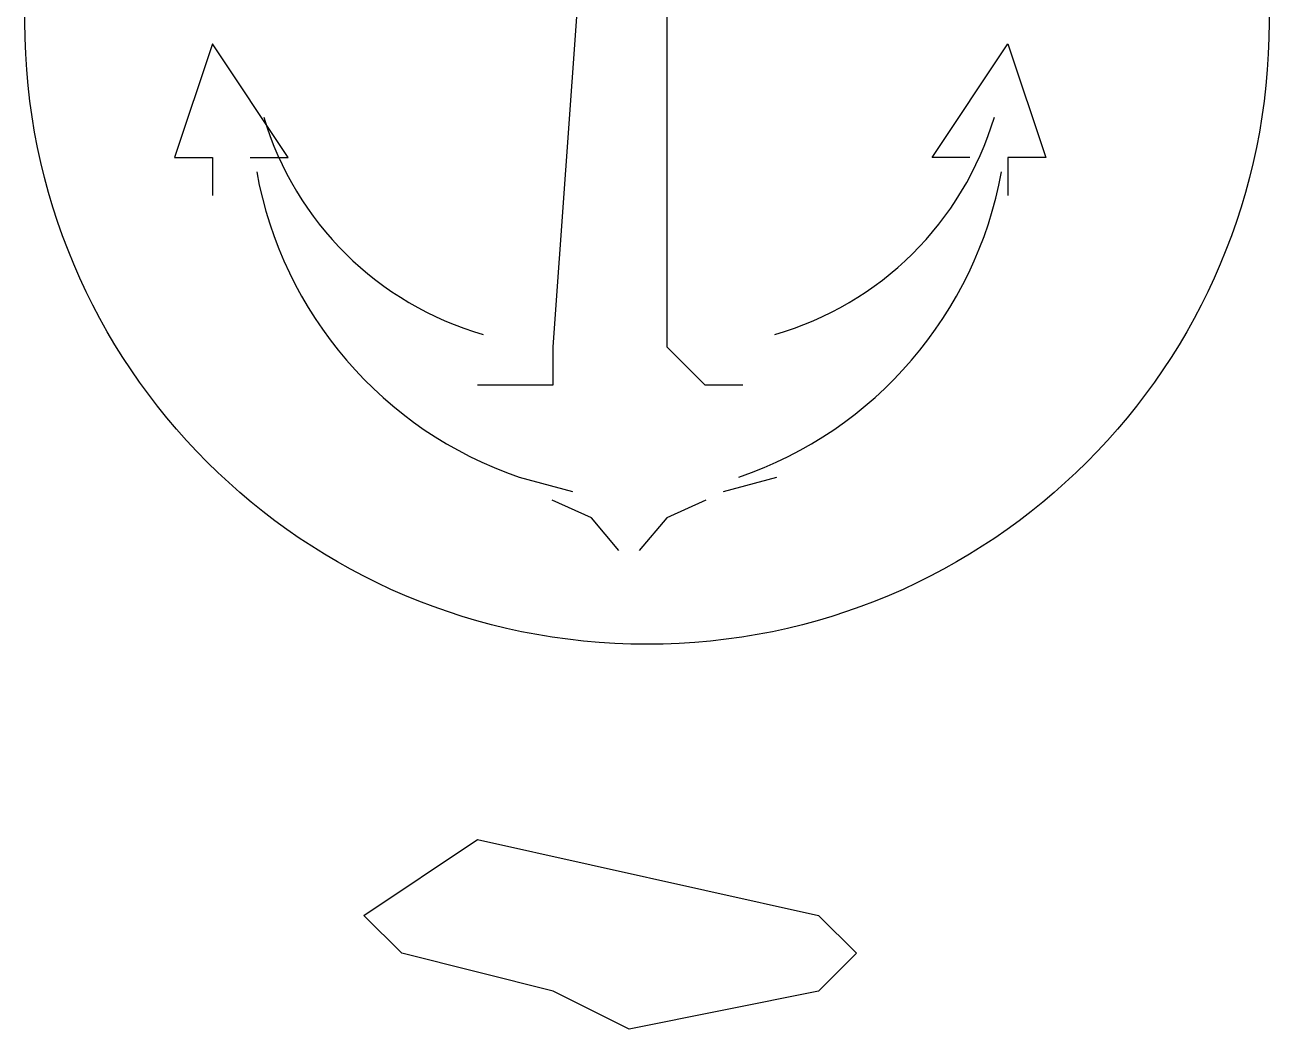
# Model space of a CAD drawing. Header units: millimetres. Extents: x 658 to 813, y 806 to 883.
# Drawn here: x 787.3444 to 787.4442, y 864.4879 to 864.5685 of the extents above; entities that cross this region are included whole.
import ezdxf

# ---------------------------------------------------------------- set-up
doc = ezdxf.new("R2010")
doc.units = ezdxf.units.MM
doc.header["$LTSCALE"] = 0.1
doc.linetypes.add('atContinuous2', pattern=[0])
doc.layers.add('PANTAI', color=7, linetype='Continuous')
doc.layers.add('TEXT', color=8, linetype='Continuous')

msp = doc.modelspace()

# ---------------------------------------------------------------- linework, layer by layer
at = {"layer": 'PANTAI', "color": 7}
msp.add_lwpolyline([(787.3867863025732, 864.4909331047542), (787.3746260881992, 864.4939731583466), (787.3715860346058, 864.49701321194), (787.380706195386, 864.5030933191268), (787.4080666777274, 864.49701321194), (787.4111067313208, 864.4939731583466), (787.4080666777274, 864.4909331047542), (787.39286640976, 864.4878930511599), (787.3867863025732, 864.4909331047542)], dxfattribs=at)
at = {"layer": 'TEXT', "color": 7}
for points in [[(787.3959064633534, 864.5942949269305), (787.3959064633534, 864.591254873338), (787.4019865705407, 864.591254873338), (787.4019865705407, 864.5851747661512), (787.3959064633534, 864.5851747661512), (787.3959064633534, 864.5426140158419), (787.3989465169473, 864.5395739622476), (787.4019865705407, 864.5395739622476)], [(787.380706195386, 864.5395739622476), (787.3837462489798, 864.5395739622476), (787.3867863025732, 864.5395739622476), (787.3867863025732, 864.5426140158419), (787.3898263561666, 864.5851747661512)], [(787.3624658738256, 864.5578142838098), (787.365505927419, 864.5578142838098), (787.3594258202322, 864.56693444459), (787.3563857666384, 864.5578142838098), (787.3594258202322, 864.5578142838098), (787.3594258202322, 864.5547742302164)], [(787.4202268921015, 864.5578142838098), (787.4171868385076, 864.5578142838098), (787.4232669456944, 864.56693444459), (787.4263069992883, 864.5578142838098), (787.4232669456944, 864.5578142838098), (787.4232669456944, 864.5547742302164)], [(787.3840457550598, 864.532175140614), (787.3883332338444, 864.531032992479)], [(787.4004396392695, 864.531032992479), (787.4047271180541, 864.532175140614)], [(787.392049638561, 864.5262811759088), (787.389846462321, 864.5289186352041), (787.3867068051716, 864.5303160262396)], [(787.3990253151362, 864.5303159046365), (787.3958857833888, 864.5289182095961), (787.3936828465532, 864.5262805374972)]]:
    msp.add_lwpolyline(points, dxfattribs=at)
at = {"layer": 'TEXT', "color": 7, "linetype": 'atContinuous2'}
msp.add_circle((787.3943057729723, 864.568688848852), 0.04992657198867911, dxfattribs=at)
for centre, radius, start, end in [((787.3883037930684, 864.5684529488975), 0.02583759452676325, 196.6481653964597, 253.9644152369978), ((787.3974279889037, 864.5684518665561), 0.02583755487815054, 286.0384467607005, 343.3547809335192), ((787.3943821326345, 864.5623722893082), 0.03191594962608849, 190.3138922209959, 251.1040992578949), ((787.3913490667494, 864.5623703838249), 0.03191593503656932, 288.8997480079055, 349.6899815484396)]:
    msp.add_arc(centre, radius, start, end, dxfattribs=at)

doc.saveas('drawing.dxf')
